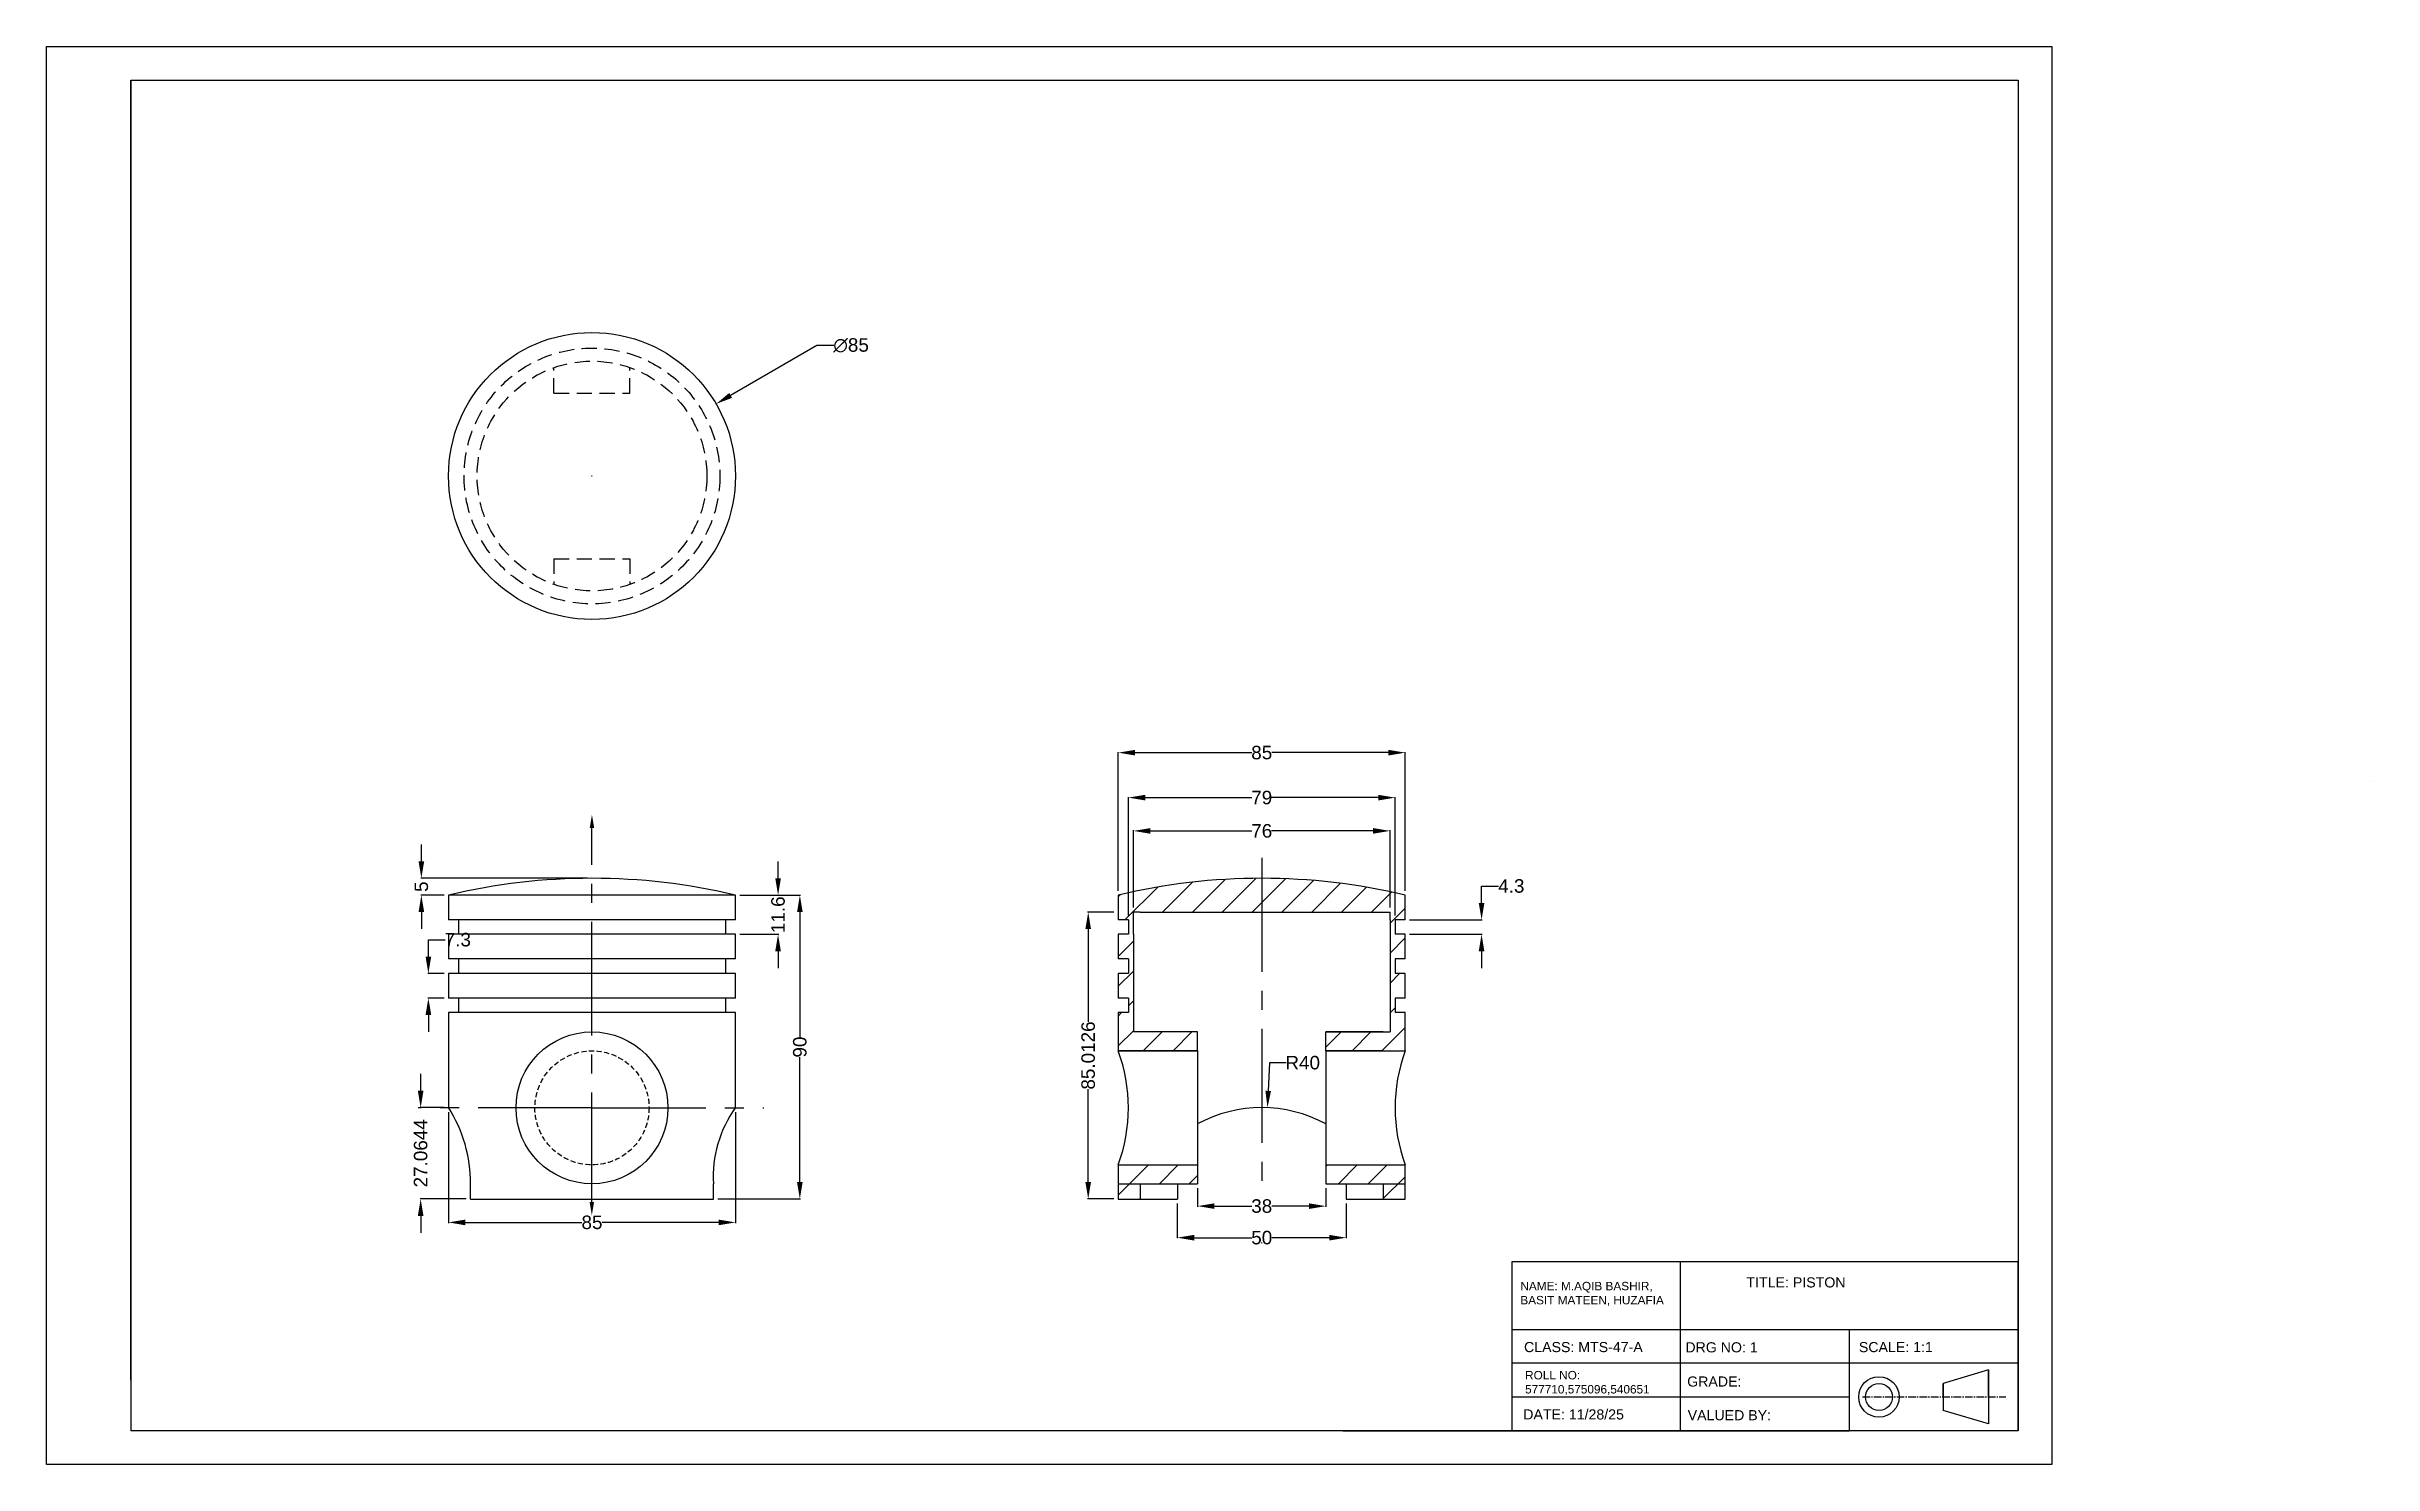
# Model space of a CAD drawing. Header units: millimetres. Extents: x 596 to 1285, y 132 to 552.
import ezdxf

# ---------------------------------------------------------------- set-up
doc = ezdxf.new("R2010")
doc.units = ezdxf.units.MM
doc.header["$LTSCALE"] = 3
doc.header["$MEASUREMENT"] = 0
doc.linetypes.add('CENTER2', pattern=[1.125, 0.75, -0.125, 0.125, -0.125])
doc.linetypes.add('HIDDENX2', pattern=[0.75, 0.5, -0.25])
doc.layers.add('construction lines', color=10, linetype='Continuous')
doc.layers.add('dimesnsions', color=130, linetype='Continuous')
doc.styles.get("Standard").update_dxf_attribs({"font": 'arial.ttf'})
doc.dimstyles.get("Standard").update_dxf_attribs({"dimtxt": 4, "dimasz": 5, "dimexe": 0.18, "dimexo": 1.3, "dimgap": 0.09, "dimtad": 0, "dimtoh": 1, "dimdec": 4, "dimdsep": 46, "dimtxsty": 'Standard', "dimcen": 0.09, "dimadec": 0, "dimazin": 0, "dimtfac": 1, "dimtdec": 4, "dimtofl": 0, "dimtmove": 0, "dimatfit": 3, "dimfxl": 1, "dimtolj": 1, "dimtzin": 0, "dimarcsym": 0})
pattern_1 = [(45, (587.1105, 18.666), (-4.41942, 4.41942), [])]

# ---------------------------------------------------------------- blocks, each defined once
blk = doc.blocks.new('*D1')
at = {"layer": 'dimesnsions', "color": 0, "lineweight": -2, "transparency": 16777216}
for p, q in [((714.64, 236.6), (714.64, 203.72)), ((799.64, 236.6), (799.64, 203.72)), ((719.64, 203.9), (754.17, 203.9)), ((794.64, 203.9), (760.11, 203.9))]:
    blk.add_line(p, q, dxfattribs=at)
at = {"layer": 'dimesnsions', "color": 0, "transparency": 16777216}
for points in [[(719.64, 204.73), (719.64, 203.06), (714.64, 203.9)], [(794.64, 204.73), (794.64, 203.06), (799.64, 203.9)]]:
    blk.add_solid(points, dxfattribs=at)
at = {"layer": 'dimesnsions', "color": 0, "transparency": 16777216, "insert": (757.14, 203.9), "char_height": 4, "attachment_point": 5}
blk.add_mtext('\\A1;85', dxfattribs=at)
blk = doc.blocks.new('*D2')
at = {"layer": 'dimesnsions', "color": 0, "lineweight": -2, "transparency": 16777216}
for p, q in [((800.94, 300.84), (818.89, 300.84)), ((818.71, 295.84), (818.71, 258.79)), ((818.71, 215.84), (818.71, 252.89)), ((794.44, 210.84), (818.89, 210.84))]:
    blk.add_line(p, q, dxfattribs=at)
at = {"layer": 'dimesnsions', "color": 0, "transparency": 16777216}
for points in [[(817.88, 295.84), (819.54, 295.84), (818.71, 300.84)], [(817.88, 215.84), (819.54, 215.84), (818.71, 210.84)]]:
    blk.add_solid(points, dxfattribs=at)
at = {"layer": 'dimesnsions', "color": 0, "transparency": 16777216, "insert": (818.71, 255.84), "char_height": 4, "attachment_point": 5, "rotation": 90}
blk.add_mtext('\\A1;90', dxfattribs=at)
blk = doc.blocks.new('*D3')
at = {"layer": 'dimesnsions', "color": 0, "lineweight": -2, "transparency": 16777216}
for p, q in [((706.4, 242.9), (706.4, 247.9)), ((713.34, 237.9), (706.22, 237.9)), ((719.84, 210.84), (706.22, 210.84)), ((706.4, 205.84), (706.4, 200.84))]:
    blk.add_line(p, q, dxfattribs=at)
at = {"layer": 'dimesnsions', "color": 0, "transparency": 16777216}
for points in [[(705.56, 242.9), (707.23, 242.9), (706.4, 237.9)], [(705.56, 205.84), (707.23, 205.84), (706.4, 210.84)]]:
    blk.add_solid(points, dxfattribs=at)
at = {"layer": 'dimesnsions', "color": 0, "transparency": 16777216, "insert": (706.4, 224.37), "char_height": 4, "attachment_point": 5, "rotation": 90}
blk.add_mtext('\\A1;27.0644', dxfattribs=at)
blk = doc.blocks.new('*D4')
at = {"layer": 'dimesnsions', "color": 0, "lineweight": -2, "transparency": 16777216}
for p, q in [((706.6, 310.84), (706.6, 315.84)), ((755.84, 305.84), (706.42, 305.84)), ((713.34, 300.84), (706.42, 300.84)), ((706.6, 295.84), (706.6, 290.84))]:
    blk.add_line(p, q, dxfattribs=at)
at = {"layer": 'dimesnsions', "color": 0, "transparency": 16777216}
for points in [[(705.77, 310.84), (707.44, 310.84), (706.6, 305.84)], [(705.77, 295.84), (707.44, 295.84), (706.6, 300.84)]]:
    blk.add_solid(points, dxfattribs=at)
at = {"layer": 'dimesnsions', "color": 0, "transparency": 16777216, "insert": (706.6, 303.34), "char_height": 4, "attachment_point": 5, "rotation": 90}
blk.add_mtext('\\A1;5', dxfattribs=at)
blk = doc.blocks.new('*D5')
at = {"layer": 'dimesnsions', "color": 0, "lineweight": -2, "transparency": 16777216}
for p, q in [((812.26, 305.84), (812.26, 310.84)), ((800.94, 300.84), (812.44, 300.84)), ((800.94, 289.24), (812.44, 289.24)), ((812.26, 284.24), (812.26, 279.24))]:
    blk.add_line(p, q, dxfattribs=at)
at = {"layer": 'dimesnsions', "color": 0, "transparency": 16777216}
for points in [[(811.43, 305.84), (813.09, 305.84), (812.26, 300.84)], [(811.43, 284.24), (813.09, 284.24), (812.26, 289.24)]]:
    blk.add_solid(points, dxfattribs=at)
at = {"layer": 'dimesnsions', "color": 0, "transparency": 16777216, "insert": (812.26, 295.04), "char_height": 4, "attachment_point": 5, "rotation": 90}
blk.add_mtext('\\A1;11.6', dxfattribs=at)
blk = doc.blocks.new('*D6')
at = {"layer": 'dimesnsions', "color": 0, "lineweight": -2, "transparency": 16777216}
for p, q in [((708.68, 282.64), (708.68, 287.64)), ((708.68, 287.64), (713.68, 287.64)), ((713.34, 277.64), (708.5, 277.64)), ((713.34, 270.34), (708.5, 270.34)), ((708.68, 265.34), (708.68, 260.34))]:
    blk.add_line(p, q, dxfattribs=at)
at = {"layer": 'dimesnsions', "color": 0, "transparency": 16777216}
for points in [[(707.85, 282.64), (709.52, 282.64), (708.68, 277.64)], [(707.85, 265.34), (709.52, 265.34), (708.68, 270.34)]]:
    blk.add_solid(points, dxfattribs=at)
at = {"layer": 'dimesnsions', "color": 0, "transparency": 16777216, "insert": (717.4, 287.64), "char_height": 4, "attachment_point": 5}
blk.add_mtext('\\A1;7.3', dxfattribs=at)
blk = doc.blocks.new('*D7')
at = {"layer": 'dimesnsions', "color": 0, "lineweight": -2, "transparency": 16777216}
for p, q in [((930.52, 209.54), (930.52, 199.2)), ((980.52, 209.54), (980.52, 199.2)), ((935.52, 199.38), (952.57, 199.38)), ((975.52, 199.38), (958.47, 199.38))]:
    blk.add_line(p, q, dxfattribs=at)
at = {"layer": 'dimesnsions', "color": 0, "transparency": 16777216}
for points in [[(935.52, 200.21), (935.52, 198.54), (930.52, 199.38)], [(975.52, 200.21), (975.52, 198.54), (980.52, 199.38)]]:
    blk.add_solid(points, dxfattribs=at)
at = {"layer": 'dimesnsions', "color": 0, "transparency": 16777216, "insert": (955.52, 199.38), "char_height": 4, "attachment_point": 5}
blk.add_mtext('\\A1;50', dxfattribs=at)
blk = doc.blocks.new('*D8')
at = {"layer": 'dimesnsions', "color": 0, "lineweight": -2, "transparency": 16777216}
for p, q in [((936.52, 214.04), (936.52, 208.55)), ((974.52, 214.04), (974.52, 208.55)), ((941.52, 208.73), (952.56, 208.73)), ((969.52, 208.73), (958.48, 208.73))]:
    blk.add_line(p, q, dxfattribs=at)
at = {"layer": 'dimesnsions', "color": 0, "transparency": 16777216}
for points in [[(941.52, 209.56), (941.52, 207.9), (936.52, 208.73)], [(969.52, 209.56), (969.52, 207.9), (974.52, 208.73)]]:
    blk.add_solid(points, dxfattribs=at)
at = {"layer": 'dimesnsions', "color": 0, "transparency": 16777216, "insert": (955.52, 208.73), "char_height": 4, "attachment_point": 5}
blk.add_mtext('\\A1;38', dxfattribs=at)
blk = doc.blocks.new('*D9')
at = {"layer": 'dimesnsions', "color": 0, "lineweight": -2, "transparency": 16777216}
for p, q in [((1020.64, 298.54), (1020.64, 303.54)), ((1020.64, 303.54), (1025.64, 303.54)), ((999.32, 293.54), (1020.82, 293.54)), ((999.32, 289.24), (1020.82, 289.24)), ((1020.64, 284.24), (1020.64, 279.24))]:
    blk.add_line(p, q, dxfattribs=at)
at = {"layer": 'dimesnsions', "color": 0, "transparency": 16777216}
for points in [[(1019.8, 298.54), (1021.47, 298.54), (1020.64, 293.54)], [(1019.8, 284.24), (1021.47, 284.24), (1020.64, 289.24)]]:
    blk.add_solid(points, dxfattribs=at)
at = {"layer": 'dimesnsions', "color": 0, "transparency": 16777216, "insert": (1029.45, 303.54), "char_height": 4, "attachment_point": 5}
blk.add_mtext('\\A1;4.3', dxfattribs=at)
blk = doc.blocks.new('*D10')
at = {"layer": 'dimesnsions', "color": 0, "lineweight": -2, "transparency": 16777216}
for p, q in [((913.02, 302.14), (913.02, 343.23)), ((918.02, 343.05), (952.55, 343.05)), ((993.02, 343.05), (958.49, 343.05)), ((998.02, 302.14), (998.02, 343.23))]:
    blk.add_line(p, q, dxfattribs=at)
at = {"layer": 'dimesnsions', "color": 0, "transparency": 16777216}
for points in [[(918.02, 343.88), (918.02, 342.21), (913.02, 343.05)], [(993.02, 343.88), (993.02, 342.21), (998.02, 343.05)]]:
    blk.add_solid(points, dxfattribs=at)
at = {"layer": 'dimesnsions', "color": 0, "transparency": 16777216, "insert": (955.52, 343.05), "char_height": 4, "attachment_point": 5}
blk.add_mtext('\\A1;85', dxfattribs=at)
blk = doc.blocks.new('*D11')
at = {"layer": 'dimesnsions', "color": 0, "lineweight": -2, "transparency": 16777216}
for p, q in [((917.52, 297.14), (917.52, 320.05)), ((922.52, 319.87), (952.58, 319.87)), ((988.52, 319.87), (958.46, 319.87)), ((993.52, 297.14), (993.52, 320.05))]:
    blk.add_line(p, q, dxfattribs=at)
at = {"layer": 'dimesnsions', "color": 0, "transparency": 16777216}
for points in [[(922.52, 320.7), (922.52, 319.04), (917.52, 319.87)], [(988.52, 320.7), (988.52, 319.04), (993.52, 319.87)]]:
    blk.add_solid(points, dxfattribs=at)
at = {"layer": 'dimesnsions', "color": 0, "transparency": 16777216, "insert": (955.52, 319.87), "char_height": 4, "attachment_point": 5}
blk.add_mtext('\\A1;76', dxfattribs=at)
blk = doc.blocks.new('*D12')
at = {"layer": 'dimesnsions', "color": 0, "lineweight": -2, "transparency": 16777216}
for p, q in [((916.02, 294.84), (916.02, 329.91)), ((921.02, 329.73), (952.58, 329.73)), ((990.02, 329.73), (958.46, 329.73)), ((995.02, 294.84), (995.02, 329.91))]:
    blk.add_line(p, q, dxfattribs=at)
at = {"layer": 'dimesnsions', "color": 0, "transparency": 16777216}
for points in [[(921.02, 330.56), (921.02, 328.89), (916.02, 329.73)], [(990.02, 330.56), (990.02, 328.89), (995.02, 329.73)]]:
    blk.add_solid(points, dxfattribs=at)
at = {"layer": 'dimesnsions', "color": 0, "transparency": 16777216, "insert": (955.52, 329.73), "char_height": 4, "attachment_point": 5}
blk.add_mtext('\\A1;79', dxfattribs=at)
blk = doc.blocks.new('*D13')
at = {"layer": 'dimesnsions', "color": 0, "lineweight": -2, "transparency": 16777216}
for p, q in [((957.79, 251.2), (957.44, 242.86)), ((962.79, 251.2), (957.79, 251.2)), ((955.43, 197.9), (955.61, 197.9)), ((955.52, 197.81), (955.52, 197.99))]:
    blk.add_line(p, q, dxfattribs=at)
at = {"layer": 'dimesnsions', "color": 0, "transparency": 16777216}
blk.add_solid([(956.61, 242.9), (958.27, 242.83), (957.22, 237.87)], dxfattribs=at)
at = {"layer": 'dimesnsions', "color": 0, "transparency": 16777216, "insert": (967.66, 251.2), "char_height": 4, "attachment_point": 5}
blk.add_mtext('\\A1;R40', dxfattribs=at)
blk = doc.blocks.new('*D14')
at = {"layer": 'dimesnsions', "color": 0, "lineweight": -2, "transparency": 16777216}
for p, q in [((911.72, 295.85), (903.94, 295.85)), ((904.12, 290.85), (904.12, 263.29)), ((904.12, 215.84), (904.12, 243.4)), ((911.72, 210.84), (903.94, 210.84))]:
    blk.add_line(p, q, dxfattribs=at)
at = {"layer": 'dimesnsions', "color": 0, "transparency": 16777216}
for points in [[(903.29, 290.85), (904.95, 290.85), (904.12, 295.85)], [(903.29, 215.84), (904.95, 215.84), (904.12, 210.84)]]:
    blk.add_solid(points, dxfattribs=at)
at = {"layer": 'dimesnsions', "color": 0, "transparency": 16777216, "insert": (904.12, 253.34), "char_height": 4, "attachment_point": 5, "rotation": 90}
blk.add_mtext('\\A1;85.0126', dxfattribs=at)
blk = doc.blocks.new('*D15')
at = {"layer": 'dimesnsions', "color": 0, "lineweight": -2, "ltscale": 3, "transparency": 16777216}
for p, q in [((823.73, 463.68), (798.21, 448.86)), ((828.73, 463.68), (823.73, 463.68)), ((757.05, 425), (757.23, 425)), ((757.14, 424.91), (757.14, 425.09))]:
    blk.add_line(p, q, dxfattribs=at)
at = {"layer": 'dimesnsions', "color": 0, "ltscale": 3, "transparency": 16777216}
blk.add_solid([(797.79, 449.58), (798.63, 448.14), (793.89, 446.34)], dxfattribs=at)
at = {"layer": 'dimesnsions', "color": 0, "ltscale": 3, "transparency": 16777216, "insert": (833.88, 463.68), "char_height": 4, "attachment_point": 5}
blk.add_mtext('\\A1;∅85', dxfattribs=at)

msp = doc.modelspace()

# ---------------------------------------------------------------- hatches: boundary and pattern name
at = {"layer": 'construction lines'}
h = msp.add_hatch(dxfattribs=at)
h.set_pattern_fill('ANSI31', color=0, scale=50)
h.set_pattern_definition(pattern_1)
h.paths.add_polyline_path([(913.0215, 300.83829), (913.0215, 293.53829), (916.0215, 293.53829), (916.0215, 289.23829), (913.0215, 289.23829), (913.0215, 281.93829), (916.0215, 281.93829), (916.0215, 277.63829), (913.0215, 277.63829), (913.0215, 270.33829), (916.0215, 270.33829), (916.0215, 266.03829), (913.0215, 266.03829), (913.0215, 254.73829), (936.5215, 254.73829), (936.5215, 260.33829), (919.5215, 260.33829), (917.5215, 260.33829), (917.5215, 289.23829), (917.5215, 293.53829), (917.5215, 295.83829), (919.5215, 295.83829), (991.5215, 295.83829), (993.5215, 295.83829), (993.5215, 293.53829), (993.5215, 260.33829), (991.5215, 260.33829), (974.5215, 260.33829), (974.5215, 254.73829), (998.0215, 254.73829), (998.0215, 266.03829), (995.0215, 266.03829), (995.0215, 270.33829), (998.0215, 270.33829), (998.0215, 277.63829), (995.0215, 277.63829), (995.0215, 281.93829), (998.0215, 281.93829), (998.0215, 289.23829), (995.0215, 289.23829), (995.0215, 293.53829), (998.0215, 293.53829), (998.0215, 300.83829, 0.117647059)])
h = msp.add_hatch(dxfattribs=at)
h.set_pattern_fill('ANSI31', color=0, scale=50)
h.set_pattern_definition(pattern_1)
h.paths.add_polyline_path([(919.5215, 210.83829), (919.5215, 215.33829), (913.0215, 215.33829), (913.0215, 210.83829)])
h.paths.add_polyline_path([(936.5215, 215.33829), (936.5215, 220.93829), (913.0215, 220.93829), (913.0215, 215.33829)])
h.paths.add_polyline_path([(998.0215, 215.33829), (998.0215, 220.93829), (974.5215, 220.93829), (974.5215, 215.33829)])
h.paths.add_polyline_path([(998.0215, 210.83829), (998.0215, 215.33829), (991.5215, 215.33829), (991.5215, 210.83829)])

# ---------------------------------------------------------------- linework, layer by layer
for p, q in [((620.57989, 527.20668), (620.57989, 542.20668)), ((620.57989, 542.20668), (620.57989, 142.20668)), ((1284.8145, 334.37677, -3.92017), (1284.8145, 334.37995, 13.07983)), ((799.63917, 300.83829), (714.63917, 300.83829)), ((714.63917, 300.83829), (714.63917, 293.53829)), ((799.63917, 293.53829), (799.63917, 300.83829)), ((913.0215, 300.83829), (913.0215, 293.53829)), ((998.0215, 293.53829), (998.0215, 300.83829)), ((799.63917, 293.53829), (714.63917, 293.53829)), ((717.63917, 293.53829), (717.63917, 289.23829)), ((796.63917, 293.53829), (796.63917, 289.23829)), ((916.0215, 293.53829), (913.0215, 293.53829)), ((916.0215, 293.53829), (916.0215, 289.23829)), ((917.5215, 293.53829), (917.5215, 295.83829)), ((919.5215, 295.83829), (917.5215, 295.83829)), ((917.5215, 289.23829), (917.5215, 293.53829)), ((919.5215, 295.83829), (991.5215, 295.83829)), ((991.5215, 295.83829), (993.5215, 295.83829)), ((993.5215, 293.53829), (993.5215, 295.83829)), ((993.5215, 293.53829), (993.5215, 260.33829)), ((998.0215, 293.53829), (995.0215, 293.53829)), ((995.0215, 293.53829), (995.0215, 289.23829)), ((799.63917, 289.23829), (714.63917, 289.23829)), ((714.63917, 289.23829), (714.63917, 281.93829)), ((799.63917, 281.93829), (799.63917, 289.23829)), ((913.0215, 289.23829), (913.0215, 281.93829)), ((916.0215, 289.23829), (913.0215, 289.23829)), ((917.5215, 289.23829), (917.5215, 260.33829)), ((998.0215, 289.23829), (995.0215, 289.23829)), ((998.0215, 281.93829), (998.0215, 289.23829)), ((799.63917, 281.93829), (714.63917, 281.93829)), ((799.63917, 277.63829), (714.63917, 277.63829)), ((714.63917, 277.63829), (714.63917, 270.33829)), ((717.63917, 281.93829), (717.63917, 277.63829)), ((796.63917, 281.93829), (796.63917, 277.63829)), ((799.63917, 270.33829), (799.63917, 277.63829)), ((916.0215, 281.93829), (913.0215, 281.93829)), ((913.0215, 277.63829), (913.0215, 270.33829)), ((916.0215, 277.63829), (913.0215, 277.63829)), ((916.0215, 281.93829), (916.0215, 277.63829)), ((998.0215, 281.93829), (995.0215, 281.93829)), ((995.0215, 281.93829), (995.0215, 277.63829)), ((998.0215, 277.63829), (995.0215, 277.63829)), ((998.0215, 270.33829), (998.0215, 277.63829)), ((799.63917, 270.33829), (714.63917, 270.33829)), ((717.63917, 270.33829), (717.63917, 266.03829)), ((796.63917, 270.33829), (796.63917, 266.03829)), ((916.0215, 270.33829), (913.0215, 270.33829)), ((916.0215, 270.33829), (916.0215, 266.03829)), ((998.0215, 270.33829), (995.0215, 270.33829)), ((995.0215, 270.33829), (995.0215, 266.03829)), ((799.63917, 266.03829), (714.63917, 266.03829)), ((714.63917, 266.03829), (714.63917, 237.9027)), ((799.63917, 237.9027), (799.63917, 266.03829)), ((913.0215, 266.03829), (913.0215, 254.73829)), ((916.0215, 266.03829), (913.0215, 266.03829)), ((998.0215, 266.03829), (995.0215, 266.03829)), ((998.0215, 254.73829), (998.0215, 266.03829)), ((919.5215, 260.33829), (917.5215, 260.33829)), ((936.5215, 260.33829), (919.5215, 260.33829)), ((936.5215, 254.73829), (936.5215, 260.33829)), ((974.5215, 260.33829), (991.5215, 260.33829)), ((991.5215, 260.33829), (974.5215, 260.33829)), ((974.5215, 254.73829), (974.5215, 260.33829)), ((991.5215, 260.33829), (993.5215, 260.33829)), ((913.0215, 254.73829), (936.5215, 254.73829)), ((936.5215, 254.73829), (913.0215, 254.73829)), ((936.5215, 254.73829), (936.5215, 215.33829)), ((974.5215, 254.73829), (991.5215, 254.73829)), ((991.5215, 254.73829), (974.5215, 254.73829)), ((974.5215, 254.73829), (974.5215, 215.33829)), ((974.5215, 254.73829), (998.0215, 254.73829)), ((913.0215, 220.93829), (936.5215, 220.93829)), ((913.0215, 220.93829), (913.0215, 210.83829)), ((974.5215, 220.93829), (998.0215, 220.93829)), ((998.0215, 210.83829), (998.0215, 220.93829)), ((721.13917, 210.83829), (721.13917, 215.33829)), ((793.13917, 210.83829), (793.13917, 215.33829)), ((913.0215, 215.33829), (936.5215, 215.33829)), ((919.5215, 215.33829), (919.5215, 210.83829)), ((930.5215, 215.33829), (930.5215, 210.83829)), ((974.5215, 215.33829), (998.0215, 215.33829)), ((980.5215, 215.33829), (980.5215, 210.83829)), ((991.5215, 215.33829), (991.5215, 210.83829)), ((721.13917, 210.83829), (793.13917, 210.83829)), ((913.0215, 210.83829), (930.5215, 210.83829)), ((980.5215, 210.83829), (998.0215, 210.83829)), ((1170.76639, 160.20668), (1157.35804, 156.20668)), ((1170.76639, 152.20668), (1170.76639, 160.20668)), ((1170.76639, 160.20668), (1170.76639, 144.20668)), ((1157.35804, 152.20668), (1157.35804, 156.20668)), ((1157.35804, 156.20668), (1157.35804, 148.20668)), ((1170.76639, 144.20668), (1157.35804, 148.20668))]:
    msp.add_line(p, q)
at = {"linetype": 'HIDDENX2', "ltscale": 3}
for p, q in [((745.88917, 449.49935), (745.88917, 457.11599)), ((768.38917, 449.49935), (768.38917, 457.11599)), ((745.88917, 449.49935), (768.38917, 449.49935)), ((745.88917, 400.49935), (768.38917, 400.49935)), ((745.88917, 400.49935), (745.88917, 392.88271)), ((768.38917, 400.49935), (768.38917, 392.88271))]:
    msp.add_line(p, q, dxfattribs=at)
at = {"linetype": 'CENTER2'}
msp.add_line((1133.46678, 152.20668), (1175.88595, 152.20668), dxfattribs=at)
msp.add_lwpolyline([(595.57989, 552.20668), (1189.57989, 552.20668), (1189.57989, 132.20668), (595.57989, 132.20668)], close=True)
for points in [[(620.57989, 542.20668), (1179.57989, 542.20668), (1179.57989, 142.20668), (620.57989, 142.20668)], [(620.57989, 157.20668), (620.57989, 527.20668)], [(1179.57989, 142.20668), (1179.57989, 192.20668), (1029.57989, 192.20668)], [(1179.57989, 192.20668), (1029.57989, 192.20668), (1029.57989, 142.20668), (1079.57989, 142.20668), (1079.57989, 192.20668)], [(1029.57989, 192.20668), (1029.57989, 172.20668), (1177.48836, 172.20668), (1179.57989, 172.20668), (1179.57989, 162.20668), (1029.57989, 162.20668), (1029.57989, 152.20668), (1129.57989, 152.20668)], [(1129.57989, 192.20668), (1079.57989, 192.20668)], [(1179.57989, 142.20668), (1129.57989, 142.20668), (1129.57989, 172.20668)], [(979.57989, 142.20668), (1129.57989, 142.20668)]]:
    msp.add_lwpolyline(points)
at = {"ltscale": 3}
msp.add_circle((757.13917, 424.99935), 42.5, dxfattribs=at)
at = {"linetype": 'HIDDENX2', "ltscale": 3}
for radius in [37.88943, 34.03]:
    msp.add_circle((757.13917, 424.99935), radius, dxfattribs=at)
for centre, radius in [((757.13917, 237.83829), 22.5), ((1138.34255, 152.20668), 6), ((1138.34255, 152.20668), 4)]:
    msp.add_circle(centre, radius)
at = {"linetype": 'HIDDENX2'}
msp.add_circle((757.13917, 237.83829), 16.9, dxfattribs=at)
for centre, radius, start, end in [((757.13917, 122.71329), 183.125, 76.58032638, 103.41967362), ((955.5215, 122.71329), 183.125, 76.58032638, 103.41967362), ((866.91983, 237.83829), 49.10167, 339.86801793, 20.13198207), ((1044.12316, 237.83829), 49.10167, 159.86801793, 200.13198207), ((680.01938, 215.71156), 41.12149, 359.47991109, 32.659697), ((827.91961, 217.5377), 34.84991, 144.24200359, 183.61838832), ((955.5215, 197.9027), 40, 61.64064997, 118.35935003)]:
    msp.add_arc(centre, radius, start, end)
at = {"layer": 'dimesnsions', "linetype": 'CENTER2', "ltscale": 15}
for p, q in [((757.13917, 208.60913), (757.13917, 321.41276)), ((955.5215, 311.85514), (955.5215, 215.3681)), ((757.13917, 237.83829), (705.65356, 237.83829)), ((757.13917, 237.83829), (808.03138, 237.83829))]:
    msp.add_line(p, q, dxfattribs=at)
at = {"layer": 'dimesnsions'}
for points in [[(756.46214, 320.71459), (757.12881, 324.71459), (757.79547, 320.71459)], [(757.7569, 209.99385), (757.09024, 205.99385), (756.42357, 209.99385)]]:
    msp.add_solid(points, dxfattribs=at)

# ---------------------------------------------------------------- texts
at = {"attachment_point": 1}
for s, insert, char_height in [('NAME: M.AQIB BASHIR,  BASIT MATEEN, HUZAFIA', (1032.12607, 186.29686), 2.5), ('TITLE: PISTON', (1099.10931, 187.64142), 3), ('CLASS: MTS-47-A', (1033.2155, 168.4842), 3), ('DRG NO: 1', (1081.00177, 168.40597), 3), ('SCALE: 1:1', (1132.39929, 168.47336), 3), ('ROLL NO: 577710,575096,540651', (1033.52941, 159.90135), 2.5), ('GRADE:', (1081.53531, 158.27577), 3), ('DATE: 11/28/25', (1032.98405, 148.52641), 3), ('VALUED BY:', (1081.68774, 148.29791), 3)]:
    msp.add_mtext_dynamic_manual_height_columns(s, width=50, gutter_width=1, heights=[0], dxfattribs=dict(at, insert=insert, char_height=char_height))

# ---------------------------------------------------------------- dimensions: what is measured, and where the dimension line sits
at = {"layer": 'dimesnsions', "ltscale": 3}
dim = msp.add_diameter_dim_2p(p1=(720.38847, 403.65371), p2=(793.88987, 446.34499), dimstyle='Standard', dxfattribs=at)
dim.commit()
dim.dimension.update_dxf_attribs({"geometry": '*D15', "text_midpoint": (833.87521, 463.6764), "dimtype": 163})
at = {"layer": 'dimesnsions'}
dim = msp.add_linear_dim(base=(998.0215, 343.04641), p1=(913.0215, 300.83829), p2=(998.0215, 300.83829), dimstyle='Standard', dxfattribs=at)
dim.commit()
dim.dimension.update_dxf_attribs({"geometry": '*D10', "text_midpoint": (955.5215, 343.04641), "dimtype": 160})
for base, p1, p2, picture, middle in [((995.0215, 329.72581), (916.0215, 293.53829), (995.0215, 293.53829), '*D12', (955.5215, 329.72581)), ((993.5215, 319.86904), (917.5215, 295.83829), (993.5215, 295.83829), '*D11', (955.5215, 319.86904)), ((799.63917, 203.89574), (714.63917, 237.9027), (799.63917, 237.9027), '*D1', (757.13917, 203.89574)), ((974.5215, 208.72908), (936.5215, 215.33829), (974.5215, 215.33829), '*D8', (955.5215, 208.72908)), ((980.5215, 199.37635), (930.5215, 210.83829), (980.5215, 210.83829), '*D7', (955.5215, 199.37635))]:
    dim = msp.add_linear_dim(base=base, p1=p1, p2=p2, dimstyle='Standard', dxfattribs=at)
    dim.commit()
    dim.dimension.update_dxf_attribs({"geometry": picture, "text_midpoint": middle})
for base, p1, p2, picture, middle in [((706.60442, 300.83829), (757.13917, 305.83829), (714.63917, 300.83829), '*D4', (706.60442, 303.33829)), ((812.26109, 289.23829), (799.63917, 300.83829), (799.63917, 289.23829), '*D5', (812.26109, 295.03829)), ((1020.63723, 293.53829), (998.0215, 289.23829), (998.0215, 293.53829), '*D9', (1029.44892, 303.53829)), ((818.70864, 210.83829), (799.63917, 300.83829), (793.13917, 210.83829), '*D2', (818.70864, 255.83829)), ((708.68428, 277.63829), (714.63917, 270.33829), (714.63917, 277.63829), '*D6', (717.39911, 287.63829)), ((904.12009, 295.85087), (913.0215, 210.83829), (913.0215, 295.85087), '*D14', (904.12009, 253.34458)), ((706.39644, 210.83829), (714.63917, 237.9027), (721.13917, 210.83829), '*D3', (706.39644, 224.3705))]:
    dim = msp.add_linear_dim(base=base, p1=p1, p2=p2, angle=90, dimstyle='Standard', dxfattribs=at)
    dim.commit()
    dim.dimension.update_dxf_attribs({"geometry": picture, "text_midpoint": middle})
dim = msp.add_radius_dim(center=(955.5215, 197.9027), mpoint=(957.22495, 237.86641), dimstyle='Standard', dxfattribs=at)
dim.commit()
dim.dimension.update_dxf_attribs({"geometry": '*D13', "text_midpoint": (967.65533, 251.19679), "dimtype": 164})

doc.saveas('drawing.dxf')
